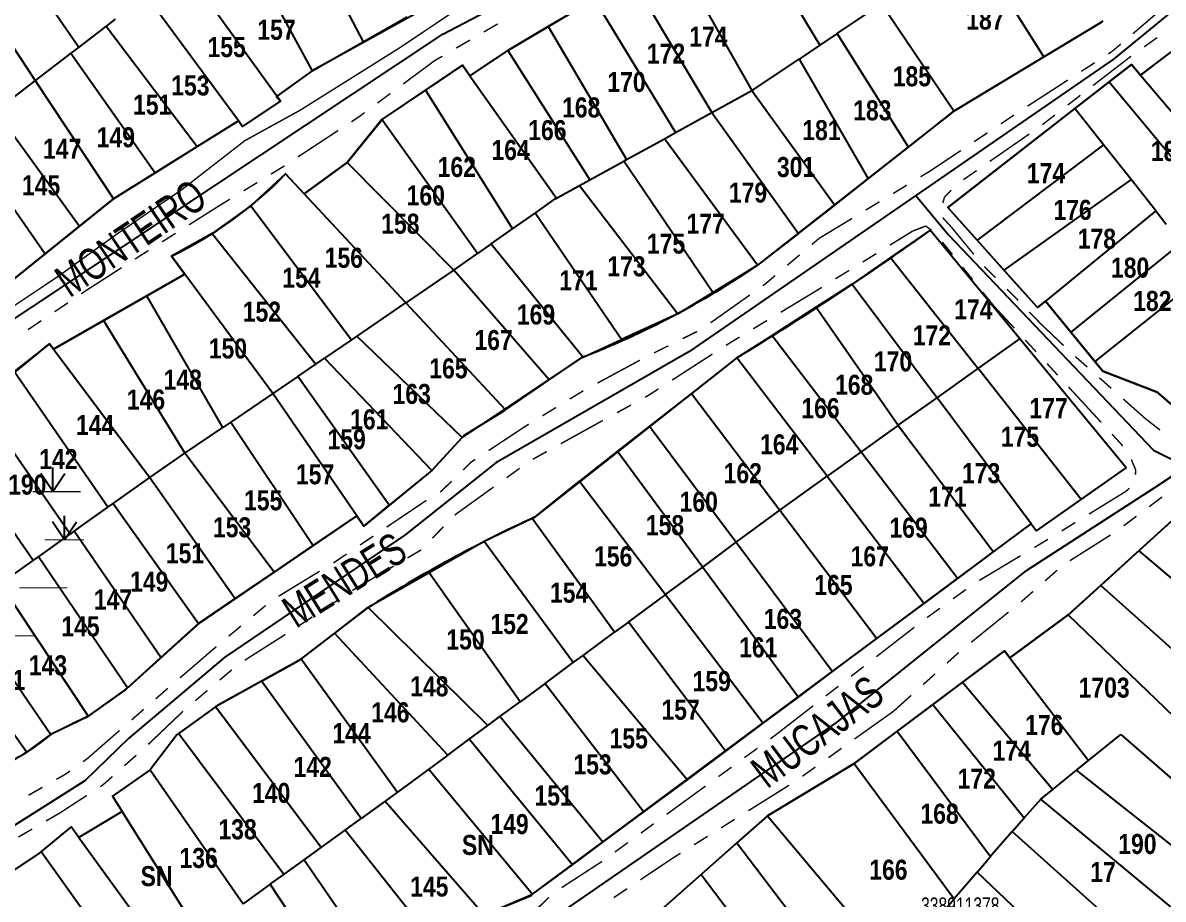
# Model space of a CAD drawing. Extents: x 204256 to 207861, y 4845615 to 4848347.
# Drawn here: x 207319.8 to 207462.1, y 4847353 to 4847462.3 of the extents above; entities that cross this region are included whole.
import ezdxf
from ezdxf.enums import TextEntityAlignment as Align

# ---------------------------------------------------------------- set-up
doc = ezdxf.new("R2010")
doc.units = 0
doc.header["$LTSCALE"] = 1.5
doc.header["$MEASUREMENT"] = 0
doc.linetypes.add('PHANTOMX2', pattern=[5, 2.5, -0.5, 0.5, -0.5, 0.5, -0.5])
doc.linetypes.add('TRACO_25', pattern=[8, 3, -1, 1, -1, 1, -1])
for name, color, linetype in [('CD-MALHA-LOTES', 40, 'CONTINUOUS'), ('CD_TXT_QUADRA', 7, 'CONTINUOUS'), ('HD-ALAGADO-BREJO', 170, 'CONTINUOUS'), ('RU-QUADRAS', 210, 'CONTINUOUS'), ('SV-EIXO-RUA-N-PAV', 6, 'CONTINUOUS'), ('SV-RUA-NAO-PAV-S-GUIA-C-GUIA', 7, 'PHANTOMX2'), ('SV-TXT-RUA-N-PAV-S-GUIA-C-GUIA', 7, 'CONTINUOUS'), ('Th_NmrPort', 7, 'CONTINUOUS')]:
    doc.layers.add(name, color=color, linetype=linetype)
doc.styles.add('ARIAL', font='ARIAL.TTF')
doc.styles.get("Standard").update_dxf_attribs({"font": 'swisscbo.ttf'})

# ---------------------------------------------------------------- blocks, each defined once
blk = doc.blocks.new('*X18')
at = {"layer": 'HD-ALAGADO-BREJO'}
for points in [[(207323.493763, 4847403.830726), (207321.99339, 4847406.080477)], [(207323.493763, 4847403.830726), (207323.493265, 4847406.830726)], [(207323.493763, 4847403.830726), (207324.99339, 4847406.080975)], [(207315.104981, 4847397.830757), (207313.604474, 4847400.080419)], [(207315.104981, 4847397.830757), (207315.104305, 4847400.830757)], [(207315.104981, 4847397.830757), (207316.604474, 4847400.081095)], [(207324.973164, 4847397.830796), (207323.472711, 4847400.080494)], [(207324.973164, 4847397.830796), (207324.97256, 4847400.830796)], [(207324.973164, 4847397.830796), (207326.472711, 4847400.081098)], [(207310.835678, 4847391.830377), (207310.835367, 4847394.830377)], [(207310.835678, 4847391.830377), (207309.335445, 4847394.080222)], [(207310.835678, 4847391.830377), (207312.335445, 4847394.080532)], [(207306.899815, 4847385.830289), (207306.899523, 4847388.830289)], [(207306.899815, 4847385.830289), (207305.399596, 4847388.080143)], [(207306.899815, 4847385.830289), (207308.399596, 4847388.080435)], [(207297.738662, 4847379.83017), (207296.238438, 4847382.080021)], [(207297.738662, 4847379.83017), (207297.738363, 4847382.83017)], [(207297.738662, 4847379.83017), (207299.238438, 4847382.08032)]]:
    blk.add_lwpolyline(points, dxfattribs=at)
at = {"layer": 'HD-ALAGADO-BREJO', "const_width": 0.13}
for points in [[(207320.993764, 4847403.830311), (207321.993764, 4847403.830477)], [(207321.993764, 4847403.830477), (207326.993763, 4847403.831307)], [(207312.604981, 4847397.830194), (207313.604981, 4847397.830419)], [(207313.604981, 4847397.830419), (207315.604981, 4847397.83087)], [(207315.604981, 4847397.83087), (207316.552782, 4847397.830233)], [(207322.473164, 4847397.830292), (207323.473164, 4847397.830494)], [(207323.473164, 4847397.830494), (207326.473164, 4847397.831098)], [(207326.473164, 4847397.831098), (207327.415436, 4847397.830342)], [(207308.335678, 4847391.830118), (207309.335678, 4847391.830222)], [(207309.335678, 4847391.830222), (207314.335678, 4847391.83074)], [(207319.335678, 4847391.831258), (207325.335678, 4847391.831879)], [(207304.399815, 4847385.830046), (207305.399815, 4847385.830143)], [(207305.399815, 4847385.830143), (207310.399815, 4847385.83063)], [(207315.399815, 4847385.831117), (207321.399815, 4847385.831702)], [(207295.238662, 4847379.829921), (207296.238662, 4847379.830021)], [(207296.238662, 4847379.830021), (207301.238662, 4847379.83052)], [(207306.238662, 4847379.831019), (207312.238662, 4847379.831618)]]:
    blk.add_lwpolyline(points, dxfattribs=at)

msp = doc.modelspace()

# ---------------------------------------------------------------- linework, layer by layer
at = {"layer": 'CD-MALHA-LOTES', "linetype": 'Continuous'}
for p, q in [((207315.47, 4847475.75), (207326.76, 4847459.32)), ((207353.62, 4847476.35), (207362.27, 4847459.98)), ((207409.75, 4847475.35), (207419.28, 4847459.55)), ((207347.04, 4847472.57), (207355.89, 4847456.37)), ((207310.16, 4847471.99), (207321.29, 4847455.15)), ((207447.22, 4847458.08), (207438.35, 4847472.25)), ((207400.97, 4847471.12), (207410.78, 4847453.9)), ((207351.48, 4847453.18), (207340.29, 4847468.7)), ((207395.68, 4847468.02), (207405.79, 4847451.15)), ((207346.68, 4847450.1), (207335.16, 4847465.75)), ((207391.12, 4847465.31), (207385.34, 4847461.88)), ((207391.12, 4847465.31), (207401.26, 4847448.65)), ((207436.01, 4847451.32), (207426.96, 4847464.68)), ((207331.28, 4847462.79), (207330.18, 4847461.94)), ((207362.27, 4847459.98), (207367.74, 4847463.07)), ((207421.45, 4847461), (207425.61, 4847463.79)), ((207330.18, 4847461.94), (207326.76, 4847459.32)), ((207330.18, 4847461.94), (207341.53, 4847446.89)), ((207385.34, 4847461.88), (207380.33, 4847458.9)), ((207385.34, 4847461.88), (207395.13, 4847445.27)), ((207355.89, 4847456.37), (207362.27, 4847459.98)), ((207421.45, 4847461), (207419.28, 4847459.55)), ((207430.32, 4847446.83), (207421.45, 4847461)), ((207325.77, 4847458.57), (207321.29, 4847455.15)), ((207326.76, 4847459.32), (207325.77, 4847458.57)), ((207325.77, 4847458.57), (207336.3, 4847443.63)), ((207380.33, 4847458.9), (207375.59, 4847455.74)), ((207380.33, 4847458.9), (207390.57, 4847442.76)), ((207419.28, 4847459.55), (207416.69, 4847457.82)), ((207411.12, 4847454.09), (207416.69, 4847457.82)), ((207416.69, 4847457.82), (207425.31, 4847442.87)), ((207436.01, 4847451.32), (207447.22, 4847458.08)), ((207462.23, 4847458.04), (207459.31, 4847455.83)), ((207355.89, 4847456.37), (207351.48, 4847453.18)), ((207375.59, 4847455.74), (207386.41, 4847440.46)), ((207459.31, 4847455.83), (207470.12, 4847443.07)), ((207321.29, 4847455.15), (207316.63, 4847451.58)), ((207321.29, 4847455.15), (207331.07, 4847440.37)), ((207410.78, 4847453.9), (207411.12, 4847454.09)), ((207455.39, 4847454.97), (207451.12, 4847451.65)), ((207455.39, 4847454.97), (207467.23, 4847440.74)), ((207370.03, 4847453.92), (207364.58, 4847450.26)), ((207370.03, 4847453.92), (207380.91, 4847436.63)), ((207405.79, 4847451.15), (207410.78, 4847453.9)), ((207410.78, 4847453.9), (207421.13, 4847439.57)), ((207316.34, 4847451.41), (207326.82, 4847436.95)), ((207430.32, 4847446.83), (207436.01, 4847451.32)), ((207454.7, 4847447.11), (207451.12, 4847451.65)), ((207341.53, 4847446.89), (207346.68, 4847450.1)), ((207346.68, 4847450.1), (207347.19, 4847449.41)), ((207364.58, 4847450.26), (207360.27, 4847444.92)), ((207376.51, 4847433.54), (207364.58, 4847450.26)), ((207401.26, 4847448.65), (207405.79, 4847451.15)), ((207405.79, 4847451.15), (207416.62, 4847436.07)), ((207311.93, 4847448.74), (207322.56, 4847433.51)), ((207399.86, 4847447.88), (207401.26, 4847448.65)), ((207395.13, 4847445.27), (207399.86, 4847447.88)), ((207411.49, 4847432.11), (207399.86, 4847447.88)), ((207454.7, 4847447.11), (207438.92, 4847435.2)), ((207458.13, 4847442.77), (207454.7, 4847447.11)), ((207336.3, 4847443.63), (207341.53, 4847446.89)), ((207425.31, 4847442.87), (207430.32, 4847446.83)), ((207360.27, 4847444.92), (207354.89, 4847441)), ((207373.56, 4847431.47), (207360.27, 4847444.92)), ((207390.57, 4847442.76), (207394.8, 4847445.09)), ((207394.8, 4847445.09), (207395.13, 4847445.27)), ((207405.9, 4847428.7), (207394.8, 4847445.09)), ((207331.07, 4847440.37), (207336.3, 4847443.63)), ((207389.25, 4847442.03), (207390.57, 4847442.76)), ((207421.13, 4847439.57), (207425.31, 4847442.87)), ((207458.13, 4847442.77), (207442.25, 4847431.49)), ((207461.21, 4847438.86), (207458.13, 4847442.77)), ((207386.41, 4847440.46), (207389.25, 4847442.03)), ((207389.25, 4847442.03), (207401.52, 4847426.03)), ((207326.82, 4847436.95), (207331.07, 4847440.37)), ((207367.56, 4847427.41), (207354.89, 4847441)), ((207348.22, 4847439.5), (207343.39, 4847436.05)), ((207348.22, 4847439.5), (207360.78, 4847422.78)), ((207380.91, 4847436.63), (207383.71, 4847438.59)), ((207394.52, 4847422.82), (207383.71, 4847438.59)), ((207461.21, 4847438.86), (207447.43, 4847427.61)), ((207461.21, 4847438.86), (207462.5, 4847437.23)), ((207322.56, 4847433.51), (207326.82, 4847436.95)), ((207343.39, 4847436.05), (207356.34, 4847419.75)), ((207378.22, 4847434.74), (207380.91, 4847436.63)), ((207416.62, 4847436.07), (207411.49, 4847432.11)), ((207378.22, 4847434.74), (207376.51, 4847433.54)), ((207378.22, 4847434.74), (207389.7, 4847420.63)), ((207438.92, 4847435.2), (207442.25, 4847431.49)), ((207464.31, 4847434.79), (207450.61, 4847423.73)), ((207373.56, 4847431.47), (207376.51, 4847433.54)), ((207428.11, 4847433.05), (207423.31, 4847429.71)), ((207428.11, 4847433.05), (207439.03, 4847419.21)), ((207373.36, 4847431.33), (207373.56, 4847431.47)), ((207385.47, 4847417.77), (207373.56, 4847431.47)), ((207405.9, 4847428.7), (207411.49, 4847432.11)), ((207442.25, 4847431.49), (207446.45, 4847426.81)), ((207340, 4847430.96), (207335.26, 4847428.26)), ((207350.99, 4847416.08), (207340, 4847430.96)), ((207467.2, 4847430.91), (207453.6, 4847420.09)), ((207401.52, 4847426.03), (207405.9, 4847428.7)), ((207423.31, 4847429.71), (207418.82, 4847426.84)), ((207423.31, 4847429.71), (207433.9, 4847415.56)), ((207335.26, 4847428.26), (207329.85, 4847425.19)), ((207344.72, 4847411.82), (207335.26, 4847428.26)), ((207367.45, 4847427.34), (207361.46, 4847423.24)), ((207367.45, 4847427.34), (207367.56, 4847427.41)), ((207367.56, 4847427.41), (207380.02, 4847414.05)), ((207446.45, 4847426.81), (207447.43, 4847427.61)), ((207447.43, 4847427.61), (207450.61, 4847423.73)), ((207401.52, 4847426.03), (207394.52, 4847422.82)), ((207418.82, 4847426.84), (207413.31, 4847423.33)), ((207418.82, 4847426.84), (207429.04, 4847412.11)), ((207329.85, 4847425.19), (207323.59, 4847421.62)), ((207329.85, 4847425.19), (207340, 4847408.62)), ((207360.78, 4847422.78), (207357.42, 4847420.48)), ((207361.46, 4847423.24), (207360.78, 4847422.78)), ((207374.63, 4847410.6), (207361.46, 4847423.24)), ((207389.7, 4847420.63), (207394.52, 4847422.82)), ((207408.9, 4847420.52), (207413.31, 4847423.33)), ((207413.31, 4847423.33), (207424.42, 4847408.81)), ((207439.03, 4847419.21), (207444.23, 4847422.9)), ((207450.61, 4847423.73), (207453.6, 4847420.09)), ((207323.59, 4847421.62), (207335.6, 4847405.61)), ((207356.34, 4847419.75), (207357.42, 4847420.48)), ((207357.42, 4847420.48), (207370.84, 4847406.49)), ((207420.18, 4847405.76), (207408.9, 4847420.52)), ((207330.39, 4847401.9), (207318.69, 4847418.84)), ((207354.08, 4847418.2), (207356.34, 4847419.75)), ((207433.9, 4847415.56), (207439.03, 4847419.21)), ((207451.91, 4847402.87), (207439.03, 4847419.21)), ((207354.08, 4847418.2), (207350.99, 4847416.08)), ((207365.51, 4847402.14), (207354.08, 4847418.2)), ((207380.02, 4847414.05), (207385.47, 4847417.77)), ((207350.99, 4847416.08), (207345.75, 4847412.52)), ((207361.45, 4847400.82), (207350.99, 4847416.08)), ((207403.23, 4847416.1), (207398, 4847411.99)), ((207403.23, 4847416.1), (207414.26, 4847401.52)), ((207325.68, 4847398.53), (207314.1, 4847415.22)), ((207429.04, 4847412.11), (207433.9, 4847415.56)), ((207445.67, 4847399.83), (207433.9, 4847415.56)), ((207321.05, 4847395.23), (207309.34, 4847412.18)), ((207340, 4847408.62), (207344.72, 4847411.82)), ((207345.75, 4847412.52), (207344.72, 4847411.82)), ((207345.75, 4847412.52), (207355.99, 4847397.1)), ((207398, 4847411.99), (207394.02, 4847408.87)), ((207398, 4847411.99), (207408.82, 4847397.51)), ((207428.95, 4847412.05), (207424.42, 4847408.81)), ((207429.04, 4847412.11), (207428.95, 4847412.05)), ((207370.84, 4847406.49), (207374.63, 4847410.6)), ((207335.6, 4847405.61), (207340, 4847408.62)), ((207351.14, 4847393.8), (207340, 4847408.62)), ((207394.02, 4847408.87), (207389.27, 4847405.14)), ((207394.02, 4847408.87), (207404.65, 4847394.42)), ((207424.42, 4847408.81), (207420.18, 4847405.76)), ((207424.42, 4847408.81), (207436.51, 4847393.01)), ((207370.84, 4847406.49), (207365.51, 4847402.14)), ((207414.26, 4847401.52), (207420.18, 4847405.76)), ((207420.18, 4847405.76), (207432.31, 4847389.89)), ((207331.04, 4847402.36), (207335.6, 4847405.61)), ((207335.6, 4847405.61), (207346.28, 4847390.49)), ((207383.74, 4847400.69), (207389.27, 4847405.14)), ((207389.27, 4847405.14), (207400.01, 4847390.99)), ((207446.33, 4847398.95), (207451.91, 4847402.87)), ((207326.17, 4847398.88), (207330.39, 4847401.9)), ((207330.39, 4847401.9), (207331.04, 4847402.36)), ((207331.04, 4847402.36), (207341.7, 4847387.38)), ((207362.32, 4847399.54), (207365.51, 4847402.14)), ((207414.26, 4847401.52), (207426.39, 4847385.49)), ((207464.51, 4847401.37), (207459.1, 4847396.44)), ((207355.99, 4847397.1), (207361.45, 4847400.82)), ((207361.45, 4847400.82), (207362.32, 4847399.54)), ((207383.36, 4847400.5), (207377.36, 4847397.59)), ((207383.36, 4847400.5), (207383.74, 4847400.69)), ((207393.64, 4847386.28), (207383.36, 4847400.5)), ((207321.73, 4847395.71), (207325.68, 4847398.53)), ((207326.17, 4847398.88), (207325.68, 4847398.53)), ((207337, 4847383.13), (207326.17, 4847398.88)), ((207440.94, 4847396.31), (207445.67, 4847399.83)), ((207445.67, 4847399.83), (207446.33, 4847398.95)), ((207351.14, 4847393.8), (207355.99, 4847397.1)), ((207377.36, 4847397.59), (207370.49, 4847393.69)), ((207388.49, 4847382.49), (207377.36, 4847397.59)), ((207404.65, 4847394.42), (207408.82, 4847397.51)), ((207408.82, 4847397.51), (207420.87, 4847381.38)), ((207321.05, 4847395.23), (207321.73, 4847395.71)), ((207332.82, 4847379.35), (207321.73, 4847395.71)), ((207436.51, 4847393.01), (207440.94, 4847396.31)), ((207459.1, 4847396.44), (207454.34, 4847392.11)), ((207459.1, 4847396.44), (207471.17, 4847386.23)), ((207316.97, 4847392.31), (207321.05, 4847395.23)), ((207400.01, 4847390.99), (207404.65, 4847394.42)), ((207404.65, 4847394.42), (207416.59, 4847378.19)), ((207346.28, 4847390.49), (207351.14, 4847393.8)), ((207370.49, 4847393.69), (207362.89, 4847389.37)), ((207381.84, 4847377.6), (207370.49, 4847393.69)), ((207432.31, 4847389.89), (207436.51, 4847393.01)), ((207316.97, 4847392.31), (207327.92, 4847375.82)), ((207454.34, 4847392.11), (207468.2, 4847379.78)), ((207341.7, 4847387.38), (207346.28, 4847390.49)), ((207400.01, 4847390.99), (207395.38, 4847387.57)), ((207400.01, 4847390.99), (207412.21, 4847374.93)), ((207312.51, 4847389.19), (207323.24, 4847373.52)), ((207377.81, 4847374.63), (207362.89, 4847389.37)), ((207426.39, 4847385.49), (207432.31, 4847389.89)), ((207341.7, 4847387.38), (207337, 4847383.13)), ((207395.24, 4847387.47), (207393.64, 4847386.28)), ((207395.38, 4847387.57), (207395.24, 4847387.47)), ((207395.38, 4847387.57), (207407.55, 4847371.46)), ((207450.29, 4847388.44), (207442.99, 4847383.1)), ((207450.29, 4847388.44), (207463.48, 4847375.76)), ((207309.17, 4847386.89), (207320.25, 4847371.32)), ((207358.69, 4847386.19), (207354.51, 4847382.98)), ((207372.81, 4847370.95), (207358.69, 4847386.19)), ((207389.71, 4847383.39), (207393.64, 4847386.28)), ((207420.87, 4847381.38), (207426.39, 4847385.49)), ((207332.82, 4847379.35), (207337, 4847383.13)), ((207354.2, 4847382.74), (207354.51, 4847382.98)), ((207354.51, 4847382.98), (207366.53, 4847366.32)), ((207388.49, 4847382.49), (207389.71, 4847383.39)), ((207389.71, 4847383.39), (207402.74, 4847367.88)), ((207442.99, 4847383.1), (207452.83, 4847370.28)), ((207349.56, 4847380.19), (207354.2, 4847382.74)), ((207384.97, 4847379.9), (207388.49, 4847382.49)), ((207362.01, 4847363.03), (207349.56, 4847380.19)), ((207416.59, 4847378.19), (207420.87, 4847381.38)), ((207437.09, 4847380.04), (207433.38, 4847377.26)), ((207437.09, 4847380.04), (207448.37, 4847366.67)), ((207384.97, 4847379.9), (207381.84, 4847377.6)), ((207384.97, 4847379.9), (207397.31, 4847363.87)), ((207379.33, 4847375.75), (207381.84, 4847377.6)), ((207412.21, 4847374.93), (207416.59, 4847378.19)), ((207433.38, 4847377.26), (207428.91, 4847373.92)), ((207433.38, 4847377.26), (207444.8, 4847363.12)), ((207343.82, 4847376.99), (207339.2, 4847373.64)), ((207357.01, 4847359.42), (207343.82, 4847376.99)), ((207377.81, 4847374.63), (207379.33, 4847375.75)), ((207392.16, 4847360.07), (207379.33, 4847375.75)), ((207375.5, 4847372.93), (207377.81, 4847374.63)), ((207407.55, 4847371.46), (207412.21, 4847374.93)), ((207320.25, 4847371.32), (207323.24, 4847373.52)), ((207352.36, 4847356.07), (207339.2, 4847373.64)), ((207372.81, 4847370.95), (207375.5, 4847372.93)), ((207388.38, 4847357.27), (207375.5, 4847372.93)), ((207428.91, 4847373.92), (207423.56, 4847369.91)), ((207428.91, 4847373.92), (207440.57, 4847358.29)), ((207452.83, 4847370.28), (207456.84, 4847373.51)), ((207456.84, 4847373.51), (207472.43, 4847359.99)), ((207372.81, 4847370.95), (207370.44, 4847369.2)), ((207402.74, 4847367.88), (207407.55, 4847371.46)), ((207451.32, 4847369.07), (207452.83, 4847370.28)), ((207335.67, 4847369.13), (207347.28, 4847352.4)), ((207370.44, 4847369.2), (207366.53, 4847366.32)), ((207370.44, 4847369.2), (207383.41, 4847353.6)), ((207423.56, 4847369.91), (207412.74, 4847363.37)), ((207423.56, 4847369.91), (207436.05, 4847353.02)), ((207448.37, 4847366.67), (207451.32, 4847369.07)), ((207467.04, 4847356.64), (207451.32, 4847369.07)), ((207397.31, 4847363.87), (207402.74, 4847367.88)), ((207366.53, 4847366.32), (207365, 4847365.2)), ((207446.85, 4847365.44), (207448.37, 4847366.67)), ((207365, 4847365.2), (207362.01, 4847363.03)), ((207365, 4847365.2), (207377.35, 4847351.03)), ((207446.85, 4847365.44), (207444.8, 4847363.12)), ((207463.39, 4847351.78), (207446.85, 4847365.44)), ((207332.15, 4847363.91), (207326.75, 4847360.68)), ((207341.88, 4847348.49), (207332.15, 4847363.91)), ((207360.02, 4847361.6), (207362.01, 4847363.03)), ((207392.16, 4847360.07), (207397.31, 4847363.87)), ((207412.74, 4847363.37), (207408.91, 4847360)), ((207412.74, 4847363.37), (207428.66, 4847344.44)), ((207443.3, 4847361.4), (207444.8, 4847363.12)), ((207357.01, 4847359.42), (207360.02, 4847361.6)), ((207372.03, 4847346.45), (207360.02, 4847361.6)), ((207326.75, 4847360.68), (207337.77, 4847345.52)), ((207443.3, 4847361.4), (207459.65, 4847346.77)), ((207322.05, 4847358.9), (207333.76, 4847342.63)), ((207354.89, 4847357.89), (207357.01, 4847359.42)), ((207388.38, 4847357.27), (207392.16, 4847360.07)), ((207408.91, 4847360), (207404.44, 4847356.05)), ((207408.91, 4847360), (207424.47, 4847339.57)), ((207352.36, 4847356.07), (207354.89, 4847357.89)), ((207354.89, 4847357.89), (207366, 4847341.81)), ((207383.41, 4847353.6), (207388.38, 4847357.27)), ((207438.9, 4847356.36), (207440.57, 4847358.29)), ((207350.66, 4847354.84), (207352.36, 4847356.07)), ((207404.44, 4847356.05), (207394.9, 4847347.61)), ((207404.44, 4847356.05), (207420.48, 4847334.93)), ((207438.9, 4847356.36), (207436.05, 4847353.02)), ((207450.41, 4847345.4), (207438.9, 4847356.36)), ((207350.66, 4847354.84), (207347.28, 4847352.4)), ((207361.5, 4847338.37), (207350.66, 4847354.84)), ((207431.65, 4847347.91), (207436.05, 4847353.02))]:
    msp.add_line(p, q, dxfattribs=at)
for points in [[(207447.22, 4847458.08), (207454.44, 4847462.43), (207454.63, 4847462.59)], [(207375.59, 4847455.74), (207374.67, 4847457.04), (207370.03, 4847453.92)], [(207459.31, 4847455.83), (207458.19, 4847457.15), (207455.39, 4847454.97)], [(207347.19, 4847449.41), (207351.92, 4847452.56), (207351.48, 4847453.18)], [(207451.12, 4847451.65), (207435.23, 4847439.31), (207438.92, 4847435.2)], [(207354.89, 4847441), (207352.57, 4847443.49), (207348.22, 4847439.5)], [(207383.71, 4847438.59), (207386.24, 4847440.37), (207386.41, 4847440.46)], [(207416.62, 4847436.07), (207421.04, 4847439.5), (207421.13, 4847439.57)], [(207343.39, 4847436.05), (207338.31, 4847433.24), (207340, 4847430.96)], [(207444.23, 4847422.9), (207433.04, 4847436.47), (207428.11, 4847433.05)], [(207317.43, 4847429.39), (207317.61, 4847429.51), (207322.56, 4847433.51)], [(207373.36, 4847431.33), (207367.56, 4847427.41)], [(207451.91, 4847402.87), (207457.51, 4847406.8), (207444.23, 4847422.9)], [(207323.59, 4847421.62), (207323.08, 4847422.3), (207318.69, 4847418.84)], [(207461.4, 4847416.26), (207465.31, 4847412.87), (207473.95, 4847421.83)], [(207385.47, 4847417.77), (207389.55, 4847420.56), (207389.7, 4847420.63)], [(207408.9, 4847420.52), (207408.74, 4847420.42), (207403.23, 4847416.1)], [(207453.6, 4847420.09), (207454.61, 4847418.86), (207461.4, 4847416.26)], [(207374.63, 4847410.6), (207374.84, 4847410.83), (207379.89, 4847413.96), (207380.02, 4847414.05)], [(207429.04, 4847412.11), (207429.21, 4847411.87), (207440.94, 4847396.31)], [(207408.82, 4847397.51), (207414.09, 4847401.4)], [(207414.09, 4847401.4), (207414.26, 4847401.52)], [(207454.34, 4847392.11), (207450.37, 4847388.5), (207450.29, 4847388.44)], [(207362.89, 4847389.37), (207362.59, 4847389.2), (207358.69, 4847386.19)], [(207442.99, 4847383.1), (207442.33, 4847383.96), (207437.09, 4847380.04)], [(207349.56, 4847380.19), (207344.06, 4847377.16), (207343.82, 4847376.99)], [(207327.92, 4847375.82), (207328.13, 4847375.92), (207332.48, 4847379.04), (207332.82, 4847379.35)], [(207323.24, 4847373.52), (207323.43, 4847373.66), (207327.92, 4847375.82)], [(207339.2, 4847373.64), (207338.99, 4847373.49), (207335.67, 4847369.13)], [(207317.02, 4847369.5), (207320.13, 4847371.23), (207320.25, 4847371.32)], [(207335.67, 4847369.13), (207330.95, 4847365.81), (207332.15, 4847363.91)], [(207326.75, 4847360.68), (207325.79, 4847361.99), (207322.05, 4847358.9)], [(207443.3, 4847361.4), (207440.75, 4847358.5), (207440.57, 4847358.29)], [(207322.05, 4847358.9), (207321.77, 4847358.67), (207316.43, 4847355.13)], [(207377.35, 4847351.03), (207383.21, 4847353.45), (207383.41, 4847353.6)]]:
    msp.add_lwpolyline(points, dxfattribs=at)
at = {"layer": 'RU-QUADRAS', "color": 6, "linetype": 'Continuous'}
msp.add_lwpolyline([(207274.63, 4847446.46), (207319.98, 4847478.95), (207325.11, 4847481.7), (207366.86, 4847508.88), (207388.08, 4847521.37), (207387.22, 4847523.06), (207408.99, 4847534.12), (207407.83, 4847536.45), (207424, 4847548.26), (207436.62, 4847530.74), (207451.75, 4847504.85), (207408.03, 4847482.5), (207378.93, 4847469.13), (207355.89, 4847456.37), (207351.44, 4847453.15), (207351.92, 4847452.56), (207347.19, 4847449.41), (207346.68, 4847450.1), (207331.07, 4847440.37), (207317.43, 4847429.39), (207293.16, 4847412.18)], close=True, dxfattribs=at)
for points in [[(207303.42, 4847408.4, 0.04971), (207323.08, 4847422.3), (207323.59, 4847421.62), (207340, 4847430.96), (207338.31, 4847433.24, 0.089673), (207352.57, 4847443.49), (207354.89, 4847441), (207360.27, 4847444.92), (207364.61, 4847450.28), (207374.67, 4847457.04), (207375.59, 4847455.74), (207380.33, 4847458.9), (207400.78, 4847471.03)], [(207454.44, 4847462.43), (207435.99, 4847451.3), (207411.49, 4847432.11, -0.059558), (207389.55, 4847420.56), (207374.63, 4847410.6), (207370.84, 4847406.49), (207362.32, 4847399.54), (207361.45, 4847400.82), (207341.85, 4847387.48), (207332.65, 4847379.2), (207327.92, 4847375.82), (207323.24, 4847373.52, -0.060985), (207317.02, 4847369.5), (207308.01, 4847361.77, -0.048015), (207299.24, 4847355.94, -0.012878), (207258.19, 4847324.32), (207256.75, 4847326.37), (207245.94, 4847317.7), (207247.13, 4847315.8), (207229.49, 4847301.81), (207193.84, 4847275.99)], [(207319.29, 4847308.87), (207334.28, 4847320.09), (207335.66, 4847318.19), (207371.85, 4847346.29), (207377.35, 4847351.03), (207383.41, 4847353.6), (207445.67, 4847399.83), (207446.33, 4847398.95), (207457.51, 4847406.8), (207433.04, 4847436.47, -0.019729), (207408.9, 4847420.52), (207383.74, 4847400.69, 0.032816), (207362.74, 4847389.28), (207354.2, 4847382.74), (207343.82, 4847376.99), (207338.99, 4847373.49), (207335.67, 4847369.13), (207330.95, 4847365.81), (207332.15, 4847363.91), (207326.75, 4847360.68), (207325.79, 4847361.99), (207321.77, 4847358.67), (207305.68, 4847348.02, -0.019103)]]:
    msp.add_lwpolyline(points, format="xyb", dxfattribs=at)
for points in [[(207435.23, 4847439.31), (207458.19, 4847457.15), (207459.31, 4847455.83), (207466.62, 4847461.34), (207465.37, 4847462.75), (207469.42, 4847465.75), (207471.07, 4847463.98), (207473.72, 4847466.4), (207472.81, 4847467.44), (207475.29, 4847469.65), (207487.79, 4847456.92), (207490.81, 4847460.28), (207504.04, 4847448.51), (207495.06, 4847439.02, -0.043814), (207479.16, 4847426.64, 0.02825), (207465.31, 4847412.87), (207461.4, 4847416.26), (207454.61, 4847418.86), (207447.43, 4847427.61), (207446.45, 4847426.81)], [(207387.44, 4847345.6), (207393.03, 4847349.96), (207394.9, 4847347.62), (207412.74, 4847363.37), (207423.5, 4847369.87), (207442.33, 4847383.96), (207442.99, 4847383.1), (207450.29, 4847388.44), (207468.2, 4847404.73), (207491.62, 4847386.23), (207468.9, 4847355.17), (207467.08, 4847356.69), (207459.65, 4847346.77), (207461.56, 4847345.06), (207456.84, 4847339.3), (207454.91, 4847334.24, 0.031965), (207447.08, 4847324.09), (207449.67, 4847321.86), (207435.33, 4847294.99), (207429.04, 4847299.66), (207426.59, 4847295.68), (207402.47, 4847312.27), (207387.61, 4847340.02)]]:
    msp.add_lwpolyline(points, format="xyb", close=True, dxfattribs=at)
at = {"layer": 'SV-EIXO-RUA-N-PAV'}
for points in [[(206955.45, 4847156.34), (206967.9, 4847163.3), (206992.41, 4847179.7), (207014.39, 4847194.29), (207051.88, 4847222.05), (207084.08, 4847248.42), (207091.71, 4847254.66), (207141.17, 4847289.9), (207173.07, 4847314.59), (207213.89, 4847347.11), (207244.71, 4847369.46), (207273.81, 4847394.6), (207288.41, 4847405.95), (207294.01, 4847409.37), (207303.73, 4847415.51), (207372.21, 4847460.92), (207413.93, 4847482.82), (207427.91, 4847489.82), (207432.63, 4847490.56)], [(207468.53, 4847468.17), (207455.92, 4847457.81), (207431.25, 4847440.8), (207402.93, 4847421.27), (207378.83, 4847407.44), (207367.48, 4847398.43), (207345, 4847383.16), (207333.01, 4847373.07), (207327.51, 4847367.75), (207310.12, 4847356.76), (207267.73, 4847325.98), (207224.16, 4847292.42), (207189.07, 4847266.87), (207174.65, 4847254.98), (207129.91, 4847221.87), (207108.51, 4847206.5), (207105.76, 4847203.51), (207099.14, 4847196.32), (207054.22, 4847162.76), (207017.05, 4847135.5), (206995.34, 4847120.63), (206955.45, 4847094.82)], [(206973.92, 4847052.6), (207007.77, 4847071.57), (207031.38, 4847085.44), (207061.56, 4847107.43), (207075.08, 4847119.32), (207099.59, 4847137.26), (207126.44, 4847154.92), (207131.52, 4847158.96), (207136.17, 4847162.67), (207165.1, 4847182.85), (207222.5, 4847227.45), (207259.62, 4847254.66), (207315.67, 4847297.11), (207368.56, 4847338.82), (207380.48, 4847346.88), (207387.48, 4847351.62), (207421.45, 4847375.05), (207445.06, 4847393.97), (207461.1, 4847404.33), (207465.04, 4847406.96), (207469.75, 4847410.1), (207478.22, 4847420.01), (207488.67, 4847429.56), (207503.99, 4847444.34)], [(207431.25, 4847440.8), (207435.33, 4847435.87), (207460.92, 4847409.02), (207465.04, 4847406.96), (207470.65, 4847404.15), (207498.17, 4847383.65)]]:
    msp.add_lwpolyline(points, dxfattribs=at)
at = {"layer": 'SV-RUA-NAO-PAV-S-GUIA-C-GUIA', "linetype": 'TRACO_25', "const_width": 0.18, "flags": 128}
msp.add_lwpolyline([(207294.44, 4847411.16), (207296.34, 4847412.24), (207302.65, 4847416.74), (207307.02, 4847420.11), (207310.99, 4847422.44), (207317.4, 4847426.18), (207324.14, 4847430.68), (207331.55, 4847436.01), (207339.66, 4847441.56), (207347.47, 4847447.63), (207354.39, 4847451.44), (207366.79, 4847459.21), (207375.78, 4847465.23), (207385.29, 4847470.11), (207395.25, 4847475.31), (207402.94, 4847479), (207409.69, 4847481.64), (207413.43, 4847484.2), (207424.88, 4847489.98), (207431.22, 4847493.15), (207432.52, 4847490.76), (207425.81, 4847487.18), (207419.84, 4847484.01), (207414.91, 4847481.54)], dxfattribs=at)
at = {"layer": 'SV-RUA-NAO-PAV-S-GUIA-C-GUIA', "const_width": 0.18}
for points in [[(207462.45, 4847464.48), (207458.36, 4847460.99)], [(207377.32, 4847461.2), (207379.05, 4847462.21)], [(207373.86, 4847459.19), (207375.59, 4847460.19)], [(207456.84, 4847459.69), (207456.07, 4847459.04)], [(207459.76, 4847459.34), (207461.39, 4847460.5)], [(207455.74, 4847458.76), (207455.27, 4847458.46)], [(207456.07, 4847459.04), (207455.74, 4847458.76)], [(207367.25, 4847454.71), (207370.46, 4847457.09)], [(207370.46, 4847457.09), (207371.17, 4847457.62)], [(207371.17, 4847457.62), (207372.14, 4847458.18)], [(207453.59, 4847457.37), (207451.91, 4847456.28)], [(207453.38, 4847454.52), (207458.13, 4847458.18)], [(207450.23, 4847455.2), (207445.2, 4847451.94)], [(207364.04, 4847452.33), (207365.64, 4847453.52)], [(207450.21, 4847452.07), (207451.8, 4847453.3)], [(207361.71, 4847450.6), (207362.43, 4847451.14)], [(207360.79, 4847449.99), (207361.62, 4847450.54)], [(207361.62, 4847450.54), (207361.71, 4847450.6)], [(207443.52, 4847450.84), (207441.86, 4847449.73)], [(207447.05, 4847449.63), (207448.63, 4847450.85)], [(207354.1, 4847445.6), (207359.12, 4847448.9)], [(207440.2, 4847448.62), (207438.53, 4847447.51)], [(207440.49, 4847445.05), (207445.42, 4847448.47)], [(207436.87, 4847446.4), (207433.54, 4847444.18)], [(207351.58, 4847443.97), (207352.23, 4847444.37)], [(207352.23, 4847444.37), (207352.43, 4847444.5)], [(207433.54, 4847444.18), (207433.13, 4847443.9)], [(207350.73, 4847443.45), (207351.58, 4847443.97)], [(207433.13, 4847443.9), (207431.84, 4847443.12)], [(207437.2, 4847442.77), (207438.85, 4847443.91)], [(207347.32, 4847441.37), (207349.02, 4847442.41)], [(207430.13, 4847442.08), (207428.42, 4847441.04)], [(207434.83, 4847440.59), (207435.69, 4847441.47)], [(207344.29, 4847439.52), (207345.61, 4847440.33)], [(207426.71, 4847440.01), (207425, 4847438.97)], [(207434.63, 4847439.85), (207434.83, 4847440.59)], [(207340.52, 4847437.14), (207343.91, 4847439.28)], [(207343.91, 4847439.28), (207344.29, 4847439.52)], [(207423.29, 4847437.93), (207419.87, 4847435.86)], [(207432.49, 4847436.98), (207431.48, 4847436.59)], [(207433.23, 4847436.44), (207432.49, 4847436.98)], [(207435.66, 4847436.88), (207434.61, 4847438.03)], [(207435.94, 4847436.54), (207435.66, 4847436.88)], [(207337.14, 4847435), (207338.83, 4847436.07)], [(207419.87, 4847435.86), (207419.17, 4847435.43)], [(207430.87, 4847436.36), (207428.02, 4847434.6)], [(207431.48, 4847436.59), (207430.87, 4847436.36)], [(207438.49, 4847433.45), (207435.94, 4847436.54)], [(207419.17, 4847435.43), (207418.27, 4847434.67)], [(207435.83, 4847433.42), (207434.57, 4847434.97)], [(207333.77, 4847432.86), (207334.61, 4847433.4)], [(207334.61, 4847433.4), (207335.16, 4847433.75)], [(207335.16, 4847433.75), (207335.45, 4847433.94)], [(207416.75, 4847433.38), (207415.22, 4847432.09)], [(207426.32, 4847433.54), (207424.62, 4847432.49)], [(207327.72, 4847428.97), (207332.09, 4847431.78)], [(207422.92, 4847431.44), (207421.22, 4847430.39)], [(207438.34, 4847430.3), (207437.08, 4847431.86)], [(207441.21, 4847430.53), (207439.8, 4847431.94)], [(207412.93, 4847430.15), (207412.41, 4847429.71)], [(207413.69, 4847430.8), (207412.93, 4847430.15)], [(207327.05, 4847428.52), (207327.72, 4847428.97)], [(207410.52, 4847428.37), (207405.62, 4847424.9)], [(207412.41, 4847429.71), (207412.15, 4847429.53)], [(207418.51, 4847428.71), (207414.39, 4847426.22)], [(207418.67, 4847428.81), (207418.51, 4847428.71)], [(207419.52, 4847429.33), (207418.67, 4847428.81)], [(207440.99, 4847427.01), (207439.59, 4847428.74)], [(207443.13, 4847428.61), (207442.63, 4847429.11)], [(207443.33, 4847428.4), (207443.13, 4847428.61)], [(207444.03, 4847427.69), (207443.33, 4847428.4)], [(207323.73, 4847426.28), (207325.39, 4847427.4)], [(207441.51, 4847426.44), (207440.99, 4847427.01)], [(207443.55, 4847424.24), (207441.51, 4847426.44)], [(207446.78, 4847424.85), (207445.42, 4847426.25)], [(207320.41, 4847424.05), (207322.07, 4847425.17)], [(207412.68, 4847425.19), (207410.96, 4847424.16)], [(207446.81, 4847424.82), (207446.78, 4847424.85)], [(207449.71, 4847422.06), (207446.81, 4847424.82)], [(207403.94, 4847423.82), (207402.15, 4847422.93)], [(207409.25, 4847423.13), (207408.39, 4847422.61)], [(207446.26, 4847421.3), (207444.9, 4847422.77)], [(207400.36, 4847422.04), (207398.57, 4847421.15)], [(207408.03, 4847422.39), (207407.55, 4847422.08)], [(207408.39, 4847422.61), (207408.03, 4847422.39)], [(207396.79, 4847420.23), (207391.51, 4847417.38)], [(207405.86, 4847421), (207400.82, 4847417.75)], [(207448.97, 4847418.36), (207447.62, 4847419.83)], [(207452.67, 4847419.37), (207451.17, 4847420.69)], [(207455.66, 4847416.72), (207454.17, 4847418.04)], [(207389.75, 4847416.43), (207388.05, 4847415.39)], [(207397.79, 4847415.8), (207397.44, 4847415.61)], [(207398.3, 4847416.13), (207397.79, 4847415.8)], [(207399.14, 4847416.67), (207398.3, 4847416.13)], [(207454.4, 4847412.47), (207450.33, 4847416.89)], [(207386.34, 4847414.34), (207384.64, 4847413.3)], [(207395.69, 4847414.64), (207393.94, 4847413.68)], [(207459.88, 4847412.98), (207457.16, 4847415.39)], [(207392.18, 4847412.72), (207389.56, 4847411.27)], [(207460.17, 4847412.75), (207459.88, 4847412.98)], [(207461.74, 4847411.52), (207460.17, 4847412.75)], [(207382.46, 4847411.96), (207377.92, 4847408.96)], [(207382.93, 4847412.25), (207382.46, 4847411.96)], [(207389.56, 4847411.27), (207389.23, 4847411.09)], [(207389.23, 4847411.09), (207386.93, 4847409.81)], [(207456.89, 4847409.77), (207455.75, 4847411)], [(207385.18, 4847408.84), (207383.43, 4847407.87)], [(207457.08, 4847409.51), (207456.89, 4847409.77)], [(207456.89, 4847409.77), (207456.89, 4847409.77)], [(207375.72, 4847407.51), (207374.74, 4847406.55)], [(207376.25, 4847407.86), (207375.72, 4847407.51)], [(207458.71, 4847406.53), (207458.16, 4847407.84)], [(207381.79, 4847406.74), (207380.16, 4847405.57)], [(207458.67, 4847405.95), (207458.71, 4847406.53)], [(207372.6, 4847404.46), (207372, 4847403.87)], [(207373.31, 4847405.15), (207372.6, 4847404.46)], [(207378.54, 4847404.41), (207374.48, 4847401.49)], [(207457.45, 4847403.84), (207457.92, 4847404.26)], [(207370.15, 4847402.75), (207365.18, 4847399.4)], [(207372, 4847403.87), (207371.86, 4847403.79)], [(207452.87, 4847401.03), (207457.13, 4847403.65)], [(207457.13, 4847403.65), (207457.45, 4847403.84)], [(207462, 4847403.16), (207460.4, 4847401.96)], [(207374.48, 4847401.49), (207373.81, 4847401.01)], [(207373.81, 4847401.01), (207373.69, 4847400.88)], [(207449.47, 4847398.93), (207451.17, 4847399.98)], [(207458.8, 4847400.76), (207457.2, 4847399.56)], [(207372.29, 4847399.46), (207370.89, 4847398.03)], [(207362.47, 4847397.58), (207361.86, 4847397.17)], [(207362.69, 4847397.73), (207362.47, 4847397.58)], [(207363.52, 4847398.28), (207362.69, 4847397.73)], [(207446.05, 4847396.86), (207446.91, 4847397.37)], [(207446.91, 4847397.37), (207447.71, 4847397.85)], [(207447.71, 4847397.85), (207447.76, 4847397.88)], [(207455.56, 4847398.42), (207450.49, 4847395.21)], [(207360.2, 4847396.05), (207359.37, 4847395.49)], [(207369.39, 4847396.5), (207367.79, 4847395.56)], [(207369.49, 4847396.6), (207369.39, 4847396.5)], [(207439.18, 4847392.75), (207444.33, 4847395.83)], [(207358.77, 4847395.09), (207358.53, 4847394.94)], [(207359.37, 4847395.49), (207358.77, 4847395.09)], [(207366.06, 4847394.54), (207361.75, 4847392.01)], [(207356.82, 4847393.9), (207351.7, 4847390.78)], [(207448.89, 4847394.02), (207447.39, 4847392.7)], [(207361.31, 4847391.75), (207360.9, 4847391.48)], [(207361.75, 4847392.01), (207361.31, 4847391.75)], [(207435.9, 4847390.46), (207437.53, 4847391.63)], [(207445.89, 4847391.38), (207445.14, 4847390.72)], [(207359.23, 4847390.38), (207357.56, 4847389.29)], [(207444.43, 4847390.1), (207444.38, 4847390.06)], [(207445.14, 4847390.72), (207444.43, 4847390.1)], [(207350.08, 4847389.62), (207348.54, 4847388.34)], [(207432.66, 4847388.12), (207434.28, 4847389.29)], [(207442.83, 4847388.8), (207438.17, 4847385.03)], [(207347, 4847387.06), (207345.46, 4847385.79)], [(207355.89, 4847388.19), (207354.22, 4847387.09)], [(207352.53, 4847386.01), (207347.47, 4847382.79)], [(207426.33, 4847383.23), (207431.07, 4847386.91)], [(207343.93, 4847384.5), (207339.38, 4847380.59)], [(207436.62, 4847383.76), (207435.13, 4847382.42)], [(207345.86, 4847381.6), (207344.34, 4847380.31)], [(207423.17, 4847380.78), (207424.75, 4847382.01)], [(207433.65, 4847381.08), (207432.16, 4847379.74)], [(207337.86, 4847379.29), (207336.35, 4847377.97)], [(207342.81, 4847379.02), (207341.28, 4847377.73)], [(207420.01, 4847378.33), (207421.59, 4847379.55)], [(207413.69, 4847373.42), (207418.43, 4847377.1)], [(207430.67, 4847378.41), (207429.19, 4847377.07)], [(207334.85, 4847376.66), (207333.34, 4847375.34)], [(207339.77, 4847376.43), (207335.42, 4847372.29)], [(207428.49, 4847376.44), (207423.6, 4847372.96)], [(207429.19, 4847377.07), (207428.49, 4847376.44)], [(207331.84, 4847374.03), (207328.07, 4847370.74)], [(207413.09, 4847372.98), (207413.69, 4847373.42)], [(207409.85, 4847370.63), (207411.47, 4847371.8)], [(207421.98, 4847371.8), (207420.35, 4847370.63)], [(207327.8, 4847370.5), (207327.28, 4847370.13)], [(207328.07, 4847370.74), (207327.8, 4847370.5)], [(207333.94, 4847370.95), (207332.44, 4847369.62)], [(207325.06, 4847368.55), (207323.95, 4847367.92)], [(207325.65, 4847368.97), (207325.06, 4847368.55)], [(207406.62, 4847368.27), (207408.24, 4847369.45)], [(207418.72, 4847369.47), (207417.09, 4847368.31)], [(207329.76, 4847367.23), (207329.42, 4847367.01)], [(207330.2, 4847367.62), (207329.76, 4847367.23)], [(207330.95, 4847368.29), (207330.2, 4847367.62)], [(207415.43, 4847367.19), (207410.35, 4847364.01)], [(207322.21, 4847366.93), (207320.47, 4847365.94)], [(207327.74, 4847365.91), (207325.23, 4847364.28)], [(207400.15, 4847363.56), (207405, 4847367.09)], [(207325.23, 4847364.28), (207324.5, 4847363.8)], [(207324.5, 4847363.8), (207322.66, 4847362.73)], [(207408.65, 4847362.95), (207406.96, 4847361.88)], [(207320.93, 4847361.72), (207319.2, 4847360.72)], [(207396.92, 4847361.21), (207398.54, 4847362.39)], [(207393.68, 4847358.85), (207395.3, 4847360.03)], [(207405.26, 4847360.82), (207403.57, 4847359.76)], [(207401.87, 4847358.7), (207401.03, 4847358.17)], [(207391.23, 4847357.13), (207392.06, 4847357.67)], [(207392.06, 4847357.67), (207392.07, 4847357.68)], [(207400.82, 4847358.04), (207396.87, 4847355.39)], [(207401.03, 4847358.17), (207400.82, 4847358.04)], [(207387.03, 4847354.41), (207391.23, 4847357.13)], [(207384.01, 4847351.81), (207385.45, 4847353.2)], [(207395.21, 4847354.28), (207393.54, 4847353.17)]]:
    msp.add_lwpolyline(points, dxfattribs=at)

# ---------------------------------------------------------------- block references
at = {"layer": 'HD-ALAGADO-BREJO'}
msp.add_blockref('*X18', (0, 0), dxfattribs=at)

# ---------------------------------------------------------------- texts
at = {"layer": 'CD_TXT_QUADRA', "linetype": 'Continuous', "style": 'ARIAL', "width": 0.7}
msp.add_text('338911378', height=2, dxfattribs=at).set_placement((207436.8, 4847352.19), align=Align.MIDDLE)
at = {"layer": 'SV-TXT-RUA-N-PAV-S-GUIA-C-GUIA', "style": 'ARIAL', "width": 0.7}
for s, rotation, p in [('MONTEIRO', 34, (207325.61, 4847427.95)), ('MENDES', 32, (207353.87, 4847386.69)), ('MUCAJAS', 37, (207412.69, 4847366.67))]:
    msp.add_text(s, height=4, rotation=rotation, dxfattribs=at).set_placement(p)
at = {"layer": 'Th_NmrPort', "color": 1}
for s, p in [('187', (207437.55, 4847462.75)), ('157', (207349.04, 4847461.47)), ('174', (207402.97, 4847460.63)), ('155', (207342.82, 4847459.31)), ('172', (207397.68, 4847458.5)), ('185', (207428.37, 4847455.67)), ('153', (207338.29, 4847454.53)), ('170', (207392.74, 4847454.96)), ('151', (207333.52, 4847452.13)), ('168', (207387.09, 4847451.78)), ('183', (207423.43, 4847451.42)), ('166', (207382.86, 4847448.95)), ('181', (207417.08, 4847448.95)), ('149', (207328.98, 4847448.06)), ('147', (207322.28, 4847446.62)), ('164', (207378.27, 4847446.47)), ('188', (207460.6, 4847446.34)), ('162', (207371.56, 4847444.35)), ('301', (207413.91, 4847444.35)), ('174', (207445.11, 4847443.58)), ('145', (207319.65, 4847442.07)), ('160', (207367.68, 4847440.81)), ('179', (207407.91, 4847441.16)), ('176', (207448.43, 4847439)), ('158', (207364.51, 4847437.27)), ('177', (207402.62, 4847437.27)), ('175', (207397.68, 4847434.79)), ('178', (207451.47, 4847435.39)), ('156', (207357.45, 4847433.02)), ('173', (207392.74, 4847431.96)), ('180', (207455.62, 4847431.79)), ('154', (207352.16, 4847430.54)), ('171', (207386.74, 4847430.19)), ('182', (207458.39, 4847427.63)), ('152', (207347.22, 4847426.3)), ('169', (207381.44, 4847425.94)), ('174', (207436.05, 4847426.58)), ('172', (207430.87, 4847423.34)), ('150', (207342.98, 4847421.7)), ('167', (207376.15, 4847422.76)), ('170', (207426.02, 4847420.09)), ('165', (207370.51, 4847419.22)), ('148', (207337.34, 4847417.8)), ('168', (207421.17, 4847417.17)), ('163', (207365.92, 4847416.03)), ('146', (207332.75, 4847415.33)), ('166', (207416.96, 4847414.25)), ('177', (207445.43, 4847414.25)), ('144', (207326.4, 4847412.14)), ('161', (207360.63, 4847412.85)), ('159', (207357.8, 4847410.37)), ('175', (207441.87, 4847410.68)), ('164', (207411.81, 4847409.73)), ('142', (207321.81, 4847407.89)), ('157', (207353.86, 4847406)), ('162', (207407.26, 4847406.14)), ('173', (207437.02, 4847406.14)), ('190', (207317.93, 4847404.71)), ('171', (207432.82, 4847403.22)), ('155', (207347.38, 4847402.75)), ('160', (207401.76, 4847402.57)), ('153', (207343.5, 4847399.39)), ('158', (207397.55, 4847399.65)), ('169', (207427.96, 4847399.33)), ('151', (207337.62, 4847396.15)), ('156', (207391.08, 4847395.76)), ('167', (207423.11, 4847395.76)), ('149', (207333.15, 4847392.61)), ('165', (207418.58, 4847392.19)), ('147', (207328.63, 4847390.37)), ('154', (207385.58, 4847391.22)), ('152', (207378.14, 4847387.32)), ('163', (207412.27, 4847387.95)), ('145', (207324.57, 4847387.01)), ('150', (207372.64, 4847385.38)), ('161', (207409.2, 4847384.4)), ('143', (207320.51, 4847382.16)), ('141', (207315.28, 4847380.34)), ('159', (207403.38, 4847380.18)), ('148', (207368.12, 4847379.53)), ('1703', (207451.58, 4847379.38)), ('146', (207363.26, 4847376.29)), ('157', (207399.5, 4847376.61)), ('176', (207444.9, 4847374.71)), ('144', (207358.41, 4847373.69)), ('155', (207393.02, 4847373.04)), ('174', (207440.83, 4847371.51)), ('142', (207353.56, 4847369.48)), ('153', (207388.5, 4847369.8)), ('172', (207436.47, 4847368.01)), ('140', (207348.38, 4847366.23)), ('151', (207383.64, 4847365.91)), ('168', (207431.83, 4847363.64)), ('138', (207344.18, 4847361.69)), ('149', (207378.14, 4847362.34)), ('SN', (207374.59, 4847359.74)), ('190', (207456.53, 4847359.86)), ('136', (207339.32, 4847358.12)), ('166', (207425.44, 4847356.65)), ('17', (207453.04, 4847356.37)), ('SN', (207334.47, 4847355.85)), ('145', (207368.12, 4847354.55))]:
    msp.add_text(s, height=2.5, dxfattribs=at).set_placement(p, align=Align.MIDDLE_LEFT)

doc.saveas('drawing.dxf')
